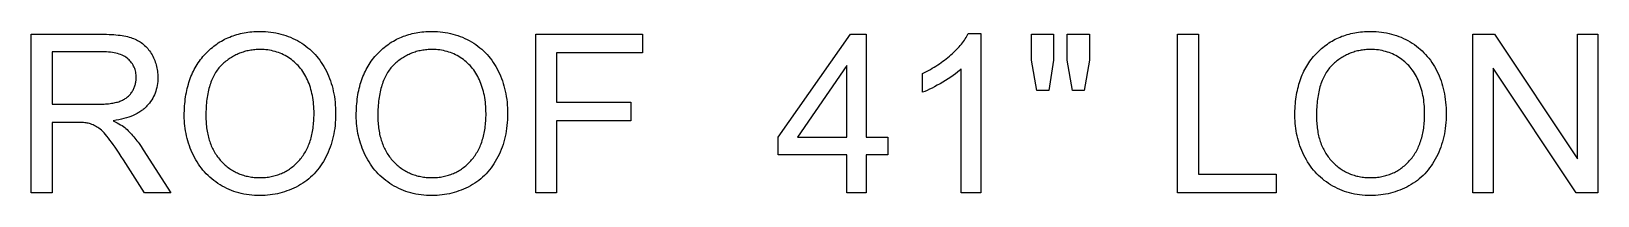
# Model space of a CAD drawing. Extents: x 0 to 4891, y -5350 to 5.
# Drawn here: x 1943 to 2861, y -4722 to -4626 of the extents above; entities that cross this region are included whole.
import ezdxf

# ---------------------------------------------------------------- set-up
doc = ezdxf.new("R2010")
doc.units = 0
doc.layers.add('Default_Layer', color=1, linetype='CONTINUOUS')

msp = doc.modelspace()

# ---------------------------------------------------------------- linework, layer by layer
at = {"layer": 'Default_Layer'}
for points in [[(1943.27, -4720.24), (1943.27, -4627.53), (1984.37, -4627.53), (1985.9, -4627.54), (1987.38, -4627.57), (1988.81, -4627.62), (1990.2, -4627.69), (1991.54, -4627.78), (1992.83, -4627.89), (1994.08, -4628.01), (1995.28, -4628.16), (1996.44, -4628.33), (1997.55, -4628.52), (1998.61, -4628.73), (1999.62, -4628.95), (2000.59, -4629.2), (2001.51, -4629.47), (2002.39, -4629.75), (2003.22, -4630.06), (2004.02, -4630.38), (2004.79, -4630.74), (2005.55, -4631.12), (2006.28, -4631.53), (2007, -4631.98), (2007.69, -4632.45), (2008.37, -4632.96), (2009.02, -4633.49), (2009.66, -4634.06), (2010.27, -4634.65), (2010.86, -4635.27), (2011.44, -4635.93), (2011.99, -4636.61), (2012.52, -4637.33), (2013.04, -4638.07), (2013.53, -4638.85), (2013.99, -4639.65), (2014.43, -4640.45), (2014.84, -4641.27), (2015.22, -4642.1), (2015.56, -4642.93), (2015.88, -4643.78), (2016.16, -4644.64), (2016.42, -4645.51), (2016.65, -4646.38), (2016.84, -4647.27), (2017.01, -4648.17), (2017.14, -4649.08), (2017.25, -4650), (2017.32, -4650.93), (2017.37, -4651.88), (2017.39, -4652.83), (2017.36, -4654.05), (2017.29, -4655.24), (2017.16, -4656.42), (2016.99, -4657.57), (2016.76, -4658.69), (2016.49, -4659.79), (2016.16, -4660.87), (2015.79, -4661.92), (2015.36, -4662.94), (2014.89, -4663.95), (2014.37, -4664.93), (2013.79, -4665.88), (2013.17, -4666.81), (2012.49, -4667.72), (2011.77, -4668.6), (2011, -4669.46), (2010.59, -4669.88), (2010.17, -4670.29), (2009.74, -4670.68), (2009.29, -4671.07), (2008.83, -4671.45), (2008.36, -4671.82), (2007.87, -4672.18), (2007.37, -4672.53), (2006.85, -4672.87), (2006.33, -4673.21), (2005.78, -4673.53), (2005.23, -4673.84), (2004.08, -4674.44), (2002.87, -4674.99), (2001.61, -4675.51), (2000.3, -4675.99), (1998.93, -4676.43), (1997.5, -4676.83), (1996.03, -4677.2), (1994.49, -4677.52), (1992.91, -4677.81), (1991.27, -4678.06), (1992.45, -4678.64), (1993.56, -4679.23), (1994.59, -4679.81), (1995.55, -4680.38), (1996.44, -4680.96), (1997.25, -4681.53), (1998, -4682.11), (1998.67, -4682.68), (1999.34, -4683.3), (2000, -4683.95), (2000.66, -4684.61), (2001.32, -4685.3), (2001.97, -4686), (2002.62, -4686.72), (2003.26, -4687.46), (2003.9, -4688.22), (2004.53, -4689.01), (2005.16, -4689.81), (2005.79, -4690.62), (2006.41, -4691.46), (2007.64, -4693.2), (2008.85, -4695.01), (2024.97, -4720.24), (2009.54, -4720.24), (1997.27, -4700.95), (1995.96, -4698.93), (1994.71, -4697.02), (1993.51, -4695.24), (1992.37, -4693.58), (1991.3, -4692.05), (1990.28, -4690.64), (1989.32, -4689.35), (1988.42, -4688.18), (1987.56, -4687.11), (1986.73, -4686.13), (1985.91, -4685.23), (1985.12, -4684.41), (1984.35, -4683.68), (1983.6, -4683.03), (1982.87, -4682.46), (1982.16, -4681.98), (1981.48, -4681.55), (1980.79, -4681.16), (1980.1, -4680.8), (1979.41, -4680.48), (1978.71, -4680.19), (1978.01, -4679.93), (1977.3, -4679.7), (1976.6, -4679.51), (1976.03, -4679.41), (1975.39, -4679.32), (1974.66, -4679.24), (1973.84, -4679.18), (1972.95, -4679.13), (1971.97, -4679.1), (1969.77, -4679.07), (1955.54, -4679.07), (1955.54, -4720.24), (1943.27, -4720.24)], [(2032.88, -4675.09), (2032.89, -4673.65), (2032.93, -4672.24), (2032.99, -4670.85), (2033.07, -4669.47), (2033.18, -4668.12), (2033.31, -4666.78), (2033.47, -4665.47), (2033.65, -4664.17), (2033.86, -4662.9), (2034.09, -4661.64), (2034.34, -4660.41), (2034.62, -4659.19), (2034.92, -4657.99), (2035.25, -4656.81), (2035.6, -4655.66), (2035.98, -4654.52), (2036.38, -4653.4), (2036.8, -4652.3), (2037.25, -4651.22), (2037.72, -4650.16), (2038.22, -4649.12), (2038.74, -4648.1), (2039.28, -4647.1), (2039.85, -4646.12), (2040.44, -4645.16), (2041.06, -4644.22), (2041.7, -4643.29), (2042.37, -4642.39), (2043.06, -4641.51), (2043.77, -4640.64), (2044.51, -4639.8), (2045.27, -4638.98), (2046.06, -4638.17), (2046.85, -4637.39), (2047.66, -4636.64), (2048.49, -4635.91), (2049.32, -4635.21), (2050.18, -4634.53), (2051.04, -4633.88), (2051.92, -4633.25), (2052.82, -4632.65), (2053.72, -4632.07), (2054.65, -4631.52), (2055.58, -4631), (2056.53, -4630.5), (2057.5, -4630.03), (2058.48, -4629.58), (2059.47, -4629.16), (2060.48, -4628.76), (2061.5, -4628.39), (2062.53, -4628.05), (2063.58, -4627.73), (2064.65, -4627.43), (2065.72, -4627.16), (2066.82, -4626.92), (2067.92, -4626.7), (2069.04, -4626.51), (2070.18, -4626.35), (2071.32, -4626.21), (2072.49, -4626.09), (2073.66, -4626), (2074.85, -4625.94), (2076.06, -4625.9), (2077.27, -4625.89), (2078.87, -4625.91), (2080.44, -4625.98), (2082, -4626.1), (2083.53, -4626.27), (2085.05, -4626.49), (2086.55, -4626.75), (2088.02, -4627.06), (2089.48, -4627.42), (2090.92, -4627.83), (2092.33, -4628.28), (2093.73, -4628.79), (2095.11, -4629.34), (2096.46, -4629.94), (2097.8, -4630.58), (2099.12, -4631.28), (2100.42, -4632.02), (2101.69, -4632.81), (2102.92, -4633.63), (2104.11, -4634.49), (2105.27, -4635.39), (2106.38, -4636.33), (2107.46, -4637.31), (2108.49, -4638.32), (2109.49, -4639.37), (2110.46, -4640.46), (2111.38, -4641.59), (2112.26, -4642.76), (2113.11, -4643.96), (2113.91, -4645.2), (2114.68, -4646.48), (2115.41, -4647.8), (2116.1, -4649.16), (2116.76, -4650.54), (2117.38, -4651.94), (2117.95, -4653.37), (2118.48, -4654.81), (2118.97, -4656.29), (2119.42, -4657.78), (2119.82, -4659.3), (2120.18, -4660.84), (2120.5, -4662.41), (2120.78, -4664), (2121.01, -4665.61), (2121.2, -4667.24), (2121.35, -4668.9), (2121.46, -4670.58), (2121.52, -4672.28), (2121.54, -4674.01), (2121.52, -4675.76), (2121.45, -4677.49), (2121.34, -4679.2), (2121.19, -4680.88), (2120.99, -4682.54), (2120.74, -4684.17), (2120.45, -4685.78), (2120.12, -4687.37), (2119.74, -4688.94), (2119.32, -4690.48), (2118.85, -4692), (2118.34, -4693.49), (2117.78, -4694.97), (2117.18, -4696.42), (2116.54, -4697.84), (2115.85, -4699.24), (2115.12, -4700.61), (2114.35, -4701.94), (2113.55, -4703.23), (2112.71, -4704.47), (2111.83, -4705.68), (2110.91, -4706.84), (2109.96, -4707.95), (2108.97, -4709.03), (2107.95, -4710.07), (2106.88, -4711.06), (2105.78, -4712.01), (2104.64, -4712.92), (2103.47, -4713.78), (2102.26, -4714.61), (2101.01, -4715.39), (2099.72, -4716.13), (2098.41, -4716.82), (2097.09, -4717.46), (2095.75, -4718.06), (2094.4, -4718.62), (2093.04, -4719.13), (2091.67, -4719.6), (2090.28, -4720.02), (2088.88, -4720.4), (2087.46, -4720.73), (2086.04, -4721.02), (2084.6, -4721.27), (2083.15, -4721.47), (2081.68, -4721.62), (2080.2, -4721.73), (2078.71, -4721.8), (2077.21, -4721.82), (2075.58, -4721.8), (2073.98, -4721.72), (2072.4, -4721.6), (2070.84, -4721.43), (2069.3, -4721.2), (2067.78, -4720.93), (2066.29, -4720.61), (2064.82, -4720.24), (2063.36, -4719.82), (2061.93, -4719.35), (2060.53, -4718.83), (2059.14, -4718.26), (2057.77, -4717.65), (2056.43, -4716.98), (2055.11, -4716.26), (2053.81, -4715.5), (2052.54, -4714.69), (2051.31, -4713.84), (2050.12, -4712.96), (2048.97, -4712.05), (2047.86, -4711.09), (2046.78, -4710.11), (2045.75, -4709.08), (2044.75, -4708.02), (2043.8, -4706.92), (2042.88, -4705.79), (2042, -4704.62), (2041.16, -4703.41), (2040.36, -4702.17), (2039.6, -4700.9), (2038.87, -4699.58), (2038.19, -4698.23), (2037.55, -4696.86), (2036.95, -4695.48), (2036.39, -4694.09), (2035.87, -4692.68), (2035.39, -4691.27), (2034.95, -4689.85), (2034.56, -4688.42), (2034.21, -4686.98), (2033.9, -4685.52), (2033.63, -4684.06), (2033.4, -4682.59), (2033.21, -4681.11), (2033.07, -4679.62), (2032.96, -4678.12), (2032.9, -4676.61), (2032.88, -4675.09)], [(2133.62, -4675.09), (2133.63, -4673.65), (2133.67, -4672.24), (2133.73, -4670.85), (2133.81, -4669.47), (2133.92, -4668.12), (2134.06, -4666.78), (2134.21, -4665.47), (2134.4, -4664.17), (2134.6, -4662.9), (2134.83, -4661.64), (2135.09, -4660.41), (2135.36, -4659.19), (2135.67, -4657.99), (2135.99, -4656.81), (2136.34, -4655.66), (2136.72, -4654.52), (2137.12, -4653.4), (2137.54, -4652.3), (2137.99, -4651.22), (2138.46, -4650.16), (2138.96, -4649.12), (2139.48, -4648.1), (2140.02, -4647.1), (2140.59, -4646.12), (2141.19, -4645.16), (2141.8, -4644.22), (2142.44, -4643.29), (2143.11, -4642.39), (2143.8, -4641.51), (2144.51, -4640.64), (2145.25, -4639.8), (2146.02, -4638.98), (2146.8, -4638.17), (2147.59, -4637.39), (2148.4, -4636.64), (2149.23, -4635.91), (2150.06, -4635.21), (2150.92, -4634.53), (2151.78, -4633.88), (2152.66, -4633.25), (2153.56, -4632.65), (2154.47, -4632.07), (2155.39, -4631.52), (2156.33, -4631), (2157.28, -4630.5), (2158.24, -4630.03), (2159.22, -4629.58), (2160.21, -4629.16), (2161.22, -4628.76), (2162.24, -4628.39), (2163.28, -4628.05), (2164.33, -4627.73), (2165.39, -4627.43), (2166.47, -4627.16), (2167.56, -4626.92), (2168.66, -4626.7), (2169.78, -4626.51), (2170.92, -4626.35), (2172.06, -4626.21), (2173.23, -4626.09), (2174.4, -4626), (2175.59, -4625.94), (2176.8, -4625.9), (2178.01, -4625.89), (2179.61, -4625.91), (2181.18, -4625.98), (2182.74, -4626.1), (2184.28, -4626.27), (2185.79, -4626.49), (2187.29, -4626.75), (2188.76, -4627.06), (2190.22, -4627.42), (2191.66, -4627.83), (2193.07, -4628.28), (2194.47, -4628.79), (2195.85, -4629.34), (2197.21, -4629.94), (2198.54, -4630.58), (2199.86, -4631.28), (2201.16, -4632.02), (2202.43, -4632.81), (2203.66, -4633.63), (2204.85, -4634.49), (2206.01, -4635.39), (2207.12, -4636.33), (2208.2, -4637.31), (2209.24, -4638.32), (2210.24, -4639.37), (2211.2, -4640.46), (2212.12, -4641.59), (2213, -4642.76), (2213.85, -4643.96), (2214.66, -4645.2), (2215.42, -4646.48), (2216.15, -4647.8), (2216.84, -4649.16), (2217.5, -4650.54), (2218.12, -4651.94), (2218.69, -4653.37), (2219.22, -4654.81), (2219.71, -4656.29), (2220.16, -4657.78), (2220.56, -4659.3), (2220.92, -4660.84), (2221.24, -4662.41), (2221.52, -4664), (2221.75, -4665.61), (2221.94, -4667.24), (2222.09, -4668.9), (2222.2, -4670.58), (2222.26, -4672.28), (2222.28, -4674.01), (2222.26, -4675.76), (2222.19, -4677.49), (2222.08, -4679.2), (2221.93, -4680.88), (2221.73, -4682.54), (2221.48, -4684.17), (2221.19, -4685.78), (2220.86, -4687.37), (2220.48, -4688.94), (2220.06, -4690.48), (2219.59, -4692), (2219.08, -4693.49), (2218.53, -4694.97), (2217.93, -4696.42), (2217.28, -4697.84), (2216.59, -4699.24), (2215.86, -4700.61), (2215.09, -4701.94), (2214.29, -4703.23), (2213.45, -4704.47), (2212.57, -4705.68), (2211.66, -4706.84), (2210.7, -4707.95), (2209.71, -4709.03), (2208.69, -4710.07), (2207.62, -4711.06), (2206.52, -4712.01), (2205.39, -4712.92), (2204.21, -4713.78), (2203, -4714.61), (2201.75, -4715.39), (2200.47, -4716.13), (2199.15, -4716.82), (2197.83, -4717.46), (2196.49, -4718.06), (2195.15, -4718.62), (2193.78, -4719.13), (2192.41, -4719.6), (2191.02, -4720.02), (2189.62, -4720.4), (2188.21, -4720.73), (2186.78, -4721.02), (2185.34, -4721.27), (2183.89, -4721.47), (2182.42, -4721.62), (2180.95, -4721.73), (2179.46, -4721.8), (2177.95, -4721.82), (2176.33, -4721.8), (2174.72, -4721.72), (2173.14, -4721.6), (2171.58, -4721.43), (2170.04, -4721.2), (2168.53, -4720.93), (2167.03, -4720.61), (2165.56, -4720.24), (2164.11, -4719.82), (2162.68, -4719.35), (2161.27, -4718.83), (2159.88, -4718.26), (2158.52, -4717.65), (2157.17, -4716.98), (2155.85, -4716.26), (2154.55, -4715.5), (2153.28, -4714.69), (2152.05, -4713.84), (2150.86, -4712.96), (2149.71, -4712.05), (2148.6, -4711.09), (2147.52, -4710.11), (2146.49, -4709.08), (2145.49, -4708.02), (2144.54, -4706.92), (2143.62, -4705.79), (2142.74, -4704.62), (2141.9, -4703.41), (2141.1, -4702.17), (2140.34, -4700.9), (2139.62, -4699.58), (2138.93, -4698.23), (2138.29, -4696.86), (2137.69, -4695.48), (2137.13, -4694.09), (2136.61, -4692.68), (2136.13, -4691.27), (2135.7, -4689.85), (2135.3, -4688.42), (2134.95, -4686.98), (2134.64, -4685.52), (2134.37, -4684.06), (2134.14, -4682.59), (2133.95, -4681.11), (2133.81, -4679.62), (2133.7, -4678.12), (2133.64, -4676.61), (2133.62, -4675.09)], [(2238.73, -4720.24), (2238.73, -4627.53), (2301.27, -4627.53), (2301.27, -4638.47), (2250.99, -4638.47), (2250.99, -4667.18), (2294.5, -4667.18), (2294.5, -4678.12), (2250.99, -4678.12), (2250.99, -4720.24), (2238.73, -4720.24)], [(2421.05, -4720.24), (2421.05, -4698.04), (2380.83, -4698.04), (2380.83, -4687.61), (2423.13, -4627.53), (2432.43, -4627.53), (2432.43, -4687.61), (2444.95, -4687.61), (2444.95, -4698.04), (2432.43, -4698.04), (2432.43, -4720.24), (2421.05, -4720.24)], [(2499.46, -4720.24), (2488.08, -4720.24), (2488.08, -4647.7), (2487.01, -4648.68), (2485.86, -4649.66), (2484.63, -4650.64), (2483.32, -4651.62), (2481.93, -4652.6), (2480.46, -4653.59), (2478.9, -4654.57), (2477.27, -4655.55), (2475.63, -4656.5), (2474.03, -4657.38), (2472.47, -4658.21), (2470.96, -4658.98), (2469.49, -4659.68), (2468.05, -4660.32), (2466.66, -4660.91), (2465.31, -4661.43), (2465.31, -4650.42), (2466.5, -4649.85), (2467.66, -4649.27), (2468.81, -4648.67), (2469.94, -4648.06), (2471.05, -4647.43), (2472.14, -4646.79), (2473.21, -4646.13), (2474.26, -4645.46), (2475.3, -4644.77), (2476.31, -4644.07), (2477.31, -4643.35), (2478.29, -4642.62), (2479.25, -4641.87), (2480.19, -4641.11), (2481.11, -4640.34), (2482.01, -4639.55), (2482.89, -4638.75), (2483.73, -4637.96), (2484.54, -4637.16), (2485.32, -4636.38), (2486.07, -4635.59), (2486.78, -4634.81), (2487.46, -4634.03), (2488.11, -4633.25), (2488.73, -4632.48), (2489.31, -4631.71), (2489.86, -4630.94), (2490.38, -4630.18), (2490.87, -4629.42), (2491.32, -4628.66), (2491.74, -4627.9), (2492.13, -4627.15), (2499.46, -4627.15), (2499.46, -4720.24)], [(2532.35, -4660.35), (2529.19, -4642.71), (2529.19, -4627.53), (2542.15, -4627.53), (2542.15, -4642.71), (2539.31, -4660.35), (2532.35, -4660.35)], [(2553.28, -4660.35), (2550.18, -4642.71), (2550.18, -4627.53), (2563.15, -4627.53), (2563.15, -4642.71), (2560.11, -4660.35), (2553.28, -4660.35)], [(2614.69, -4720.24), (2614.69, -4627.53), (2626.96, -4627.53), (2626.96, -4709.3), (2672.62, -4709.3), (2672.62, -4720.24), (2614.69, -4720.24)], [(2683.49, -4675.09), (2683.51, -4673.65), (2683.54, -4672.24), (2683.6, -4670.85), (2683.69, -4669.47), (2683.8, -4668.12), (2683.93, -4666.78), (2684.09, -4665.47), (2684.27, -4664.17), (2684.47, -4662.9), (2684.7, -4661.64), (2684.96, -4660.41), (2685.24, -4659.19), (2685.54, -4657.99), (2685.87, -4656.81), (2686.22, -4655.66), (2686.59, -4654.52), (2686.99, -4653.4), (2687.42, -4652.3), (2687.86, -4651.22), (2688.33, -4650.16), (2688.83, -4649.12), (2689.35, -4648.1), (2689.9, -4647.1), (2690.47, -4646.12), (2691.06, -4645.16), (2691.68, -4644.22), (2692.32, -4643.29), (2692.98, -4642.39), (2693.67, -4641.51), (2694.39, -4640.64), (2695.13, -4639.8), (2695.89, -4638.98), (2696.67, -4638.17), (2697.47, -4637.39), (2698.28, -4636.64), (2699.1, -4635.91), (2699.94, -4635.21), (2700.79, -4634.53), (2701.66, -4633.88), (2702.54, -4633.25), (2703.43, -4632.65), (2704.34, -4632.07), (2705.26, -4631.52), (2706.2, -4631), (2707.15, -4630.5), (2708.11, -4630.03), (2709.09, -4629.58), (2710.09, -4629.16), (2711.09, -4628.76), (2712.11, -4628.39), (2713.15, -4628.05), (2714.2, -4627.73), (2715.26, -4627.43), (2716.34, -4627.16), (2717.43, -4626.92), (2718.54, -4626.7), (2719.66, -4626.51), (2720.79, -4626.35), (2721.94, -4626.21), (2723.1, -4626.09), (2724.28, -4626), (2725.47, -4625.94), (2726.67, -4625.9), (2727.89, -4625.89), (2729.48, -4625.91), (2731.06, -4625.98), (2732.61, -4626.1), (2734.15, -4626.27), (2735.66, -4626.49), (2737.16, -4626.75), (2738.64, -4627.06), (2740.09, -4627.42), (2741.53, -4627.83), (2742.95, -4628.28), (2744.34, -4628.79), (2745.72, -4629.34), (2747.08, -4629.94), (2748.42, -4630.58), (2749.74, -4631.28), (2751.03, -4632.02), (2752.3, -4632.81), (2753.53, -4633.63), (2754.73, -4634.49), (2755.88, -4635.39), (2756.99, -4636.33), (2758.07, -4637.31), (2759.11, -4638.32), (2760.11, -4639.37), (2761.07, -4640.46), (2761.99, -4641.59), (2762.88, -4642.76), (2763.72, -4643.96), (2764.53, -4645.2), (2765.3, -4646.48), (2766.03, -4647.8), (2766.72, -4649.16), (2767.38, -4650.54), (2767.99, -4651.94), (2768.57, -4653.37), (2769.1, -4654.81), (2769.59, -4656.29), (2770.03, -4657.78), (2770.43, -4659.3), (2770.8, -4660.84), (2771.11, -4662.41), (2771.39, -4664), (2771.62, -4665.61), (2771.82, -4667.24), (2771.96, -4668.9), (2772.07, -4670.58), (2772.13, -4672.28), (2772.16, -4674.01), (2772.13, -4675.76), (2772.07, -4677.49), (2771.96, -4679.2), (2771.8, -4680.88), (2771.6, -4682.54), (2771.36, -4684.17), (2771.07, -4685.78), (2770.73, -4687.37), (2770.35, -4688.94), (2769.93, -4690.48), (2769.47, -4692), (2768.95, -4693.49), (2768.4, -4694.97), (2767.8, -4696.42), (2767.15, -4697.84), (2766.46, -4699.24), (2765.73, -4700.61), (2764.97, -4701.94), (2764.16, -4703.23), (2763.32, -4704.47), (2762.44, -4705.68), (2761.53, -4706.84), (2760.58, -4707.95), (2759.59, -4709.03), (2758.56, -4710.07), (2757.5, -4711.06), (2756.4, -4712.01), (2755.26, -4712.92), (2754.08, -4713.78), (2752.87, -4714.61), (2751.62, -4715.39), (2750.34, -4716.13), (2749.03, -4716.82), (2747.7, -4717.46), (2746.37, -4718.06), (2745.02, -4718.62), (2743.66, -4719.13), (2742.28, -4719.6), (2740.89, -4720.02), (2739.49, -4720.4), (2738.08, -4720.73), (2736.65, -4721.02), (2735.21, -4721.27), (2733.76, -4721.47), (2732.3, -4721.62), (2730.82, -4721.73), (2729.33, -4721.8), (2727.82, -4721.82), (2726.2, -4721.8), (2724.6, -4721.72), (2723.01, -4721.6), (2721.45, -4721.43), (2719.91, -4721.2), (2718.4, -4720.93), (2716.9, -4720.61), (2715.43, -4720.24), (2713.98, -4719.82), (2712.55, -4719.35), (2711.14, -4718.83), (2709.75, -4718.26), (2708.39, -4717.65), (2707.05, -4716.98), (2705.73, -4716.26), (2704.43, -4715.5), (2703.16, -4714.69), (2701.93, -4713.84), (2700.74, -4712.96), (2699.58, -4712.05), (2698.47, -4711.09), (2697.4, -4710.11), (2696.36, -4709.08), (2695.37, -4708.02), (2694.41, -4706.92), (2693.49, -4705.79), (2692.61, -4704.62), (2691.77, -4703.41), (2690.97, -4702.17), (2690.21, -4700.9), (2689.49, -4699.58), (2688.81, -4698.23), (2688.16, -4696.86), (2687.56, -4695.48), (2687, -4694.09), (2686.48, -4692.68), (2686, -4691.27), (2685.57, -4689.85), (2685.17, -4688.42), (2684.82, -4686.98), (2684.51, -4685.52), (2684.24, -4684.06), (2684.01, -4682.59), (2683.83, -4681.11), (2683.68, -4679.62), (2683.58, -4678.12), (2683.51, -4676.61), (2683.49, -4675.09)], [(2787.84, -4720.24), (2787.84, -4627.53), (2800.42, -4627.53), (2849.12, -4700.32), (2849.12, -4627.53), (2860.88, -4627.53), (2860.88, -4720.24), (2848.3, -4720.24), (2799.6, -4647.39), (2799.6, -4720.24), (2787.84, -4720.24)], [(1955.54, -4668.45), (1981.91, -4668.45), (1983.95, -4668.42), (1985.88, -4668.34), (1986.81, -4668.28), (1987.7, -4668.21), (1988.56, -4668.12), (1989.4, -4668.02), (1990.21, -4667.91), (1990.99, -4667.78), (1991.74, -4667.64), (1992.46, -4667.49), (1993.15, -4667.32), (1993.82, -4667.14), (1994.45, -4666.95), (1995.06, -4666.74), (1995.65, -4666.51), (1996.21, -4666.26), (1996.76, -4666), (1997.29, -4665.73), (1997.8, -4665.43), (1998.3, -4665.13), (1998.78, -4664.8), (1999.24, -4664.46), (1999.68, -4664.11), (2000.1, -4663.74), (2000.51, -4663.35), (2000.9, -4662.94), (2001.27, -4662.53), (2001.62, -4662.09), (2001.95, -4661.64), (2002.27, -4661.17), (2002.57, -4660.69), (2002.85, -4660.2), (2003.11, -4659.71), (2003.35, -4659.21), (2003.57, -4658.7), (2003.77, -4658.19), (2003.96, -4657.68), (2004.12, -4657.16), (2004.27, -4656.63), (2004.39, -4656.1), (2004.5, -4655.57), (2004.58, -4655.03), (2004.65, -4654.49), (2004.7, -4653.94), (2004.73, -4653.39), (2004.74, -4652.83), (2004.72, -4652.01), (2004.66, -4651.22), (2004.57, -4650.44), (2004.44, -4649.68), (2004.27, -4648.94), (2004.06, -4648.22), (2003.82, -4647.52), (2003.54, -4646.83), (2003.22, -4646.17), (2002.86, -4645.52), (2002.47, -4644.89), (2002.03, -4644.28), (2001.56, -4643.68), (2001.06, -4643.11), (2000.51, -4642.55), (1999.93, -4642.01), (1999.32, -4641.5), (1998.66, -4641.02), (1997.96, -4640.57), (1997.21, -4640.16), (1996.42, -4639.78), (1995.59, -4639.43), (1994.72, -4639.12), (1993.8, -4638.83), (1992.83, -4638.59), (1991.83, -4638.37), (1990.78, -4638.19), (1989.69, -4638.04), (1988.55, -4637.92), (1987.37, -4637.84), (1986.15, -4637.79), (1984.88, -4637.78), (1955.54, -4637.78), (1955.54, -4668.45)], [(2045.53, -4675.28), (2045.54, -4676.32), (2045.56, -4677.34), (2045.61, -4678.36), (2045.67, -4679.36), (2045.75, -4680.34), (2045.84, -4681.31), (2045.96, -4682.27), (2046.09, -4683.21), (2046.24, -4684.14), (2046.4, -4685.06), (2046.59, -4685.96), (2046.79, -4686.85), (2047.01, -4687.72), (2047.25, -4688.58), (2047.5, -4689.43), (2047.77, -4690.26), (2048.06, -4691.08), (2048.37, -4691.89), (2048.69, -4692.68), (2049.03, -4693.46), (2049.39, -4694.22), (2049.77, -4694.97), (2050.17, -4695.71), (2050.58, -4696.43), (2051.01, -4697.14), (2051.46, -4697.83), (2051.92, -4698.51), (2052.4, -4699.18), (2052.9, -4699.83), (2053.42, -4700.47), (2053.95, -4701.1), (2054.51, -4701.71), (2055.08, -4702.3), (2055.66, -4702.87), (2056.24, -4703.43), (2056.84, -4703.96), (2057.44, -4704.48), (2058.06, -4704.98), (2058.68, -4705.46), (2059.31, -4705.92), (2059.95, -4706.36), (2060.6, -4706.78), (2061.26, -4707.18), (2061.93, -4707.57), (2062.61, -4707.93), (2063.29, -4708.28), (2063.99, -4708.61), (2064.69, -4708.92), (2065.4, -4709.21), (2066.12, -4709.48), (2066.85, -4709.74), (2067.59, -4709.97), (2068.34, -4710.19), (2069.09, -4710.38), (2069.86, -4710.56), (2070.63, -4710.72), (2071.42, -4710.86), (2072.21, -4710.99), (2073.01, -4711.09), (2073.82, -4711.17), (2074.64, -4711.24), (2075.47, -4711.29), (2076.3, -4711.31), (2077.15, -4711.32), (2078.01, -4711.31), (2078.86, -4711.29), (2079.7, -4711.24), (2080.53, -4711.17), (2081.35, -4711.09), (2082.17, -4710.98), (2082.97, -4710.86), (2083.76, -4710.71), (2084.55, -4710.55), (2085.32, -4710.37), (2086.09, -4710.17), (2086.84, -4709.95), (2087.59, -4709.72), (2088.32, -4709.46), (2089.05, -4709.18), (2089.76, -4708.89), (2090.47, -4708.57), (2091.17, -4708.24), (2091.85, -4707.89), (2092.53, -4707.52), (2093.2, -4707.13), (2093.86, -4706.72), (2094.51, -4706.29), (2095.15, -4705.85), (2095.78, -4705.38), (2096.4, -4704.89), (2097.01, -4704.39), (2097.61, -4703.87), (2098.2, -4703.32), (2098.78, -4702.76), (2099.35, -4702.18), (2099.91, -4701.58), (2100.47, -4700.97), (2101, -4700.34), (2101.52, -4699.69), (2102.02, -4699.02), (2102.5, -4698.34), (2102.97, -4697.65), (2103.41, -4696.93), (2103.84, -4696.21), (2104.25, -4695.46), (2104.65, -4694.7), (2105.03, -4693.92), (2105.39, -4693.13), (2105.73, -4692.33), (2106.05, -4691.5), (2106.36, -4690.66), (2106.65, -4689.81), (2106.92, -4688.93), (2107.17, -4688.05), (2107.41, -4687.14), (2107.63, -4686.22), (2107.83, -4685.29), (2108.02, -4684.34), (2108.18, -4683.37), (2108.33, -4682.39), (2108.46, -4681.39), (2108.58, -4680.37), (2108.67, -4679.34), (2108.75, -4678.3), (2108.81, -4677.23), (2108.86, -4676.15), (2108.88, -4675.06), (2108.89, -4673.95), (2108.88, -4672.54), (2108.83, -4671.16), (2108.76, -4669.81), (2108.65, -4668.47), (2108.52, -4667.16), (2108.35, -4665.87), (2108.16, -4664.6), (2107.93, -4663.36), (2107.67, -4662.13), (2107.39, -4660.93), (2107.07, -4659.76), (2106.72, -4658.6), (2106.35, -4657.47), (2105.94, -4656.37), (2105.5, -4655.28), (2105.04, -4654.22), (2104.55, -4653.17), (2104.03, -4652.16), (2103.49, -4651.18), (2102.91, -4650.22), (2102.31, -4649.3), (2101.68, -4648.4), (2101.03, -4647.54), (2100.34, -4646.71), (2099.63, -4645.9), (2098.88, -4645.13), (2098.11, -4644.39), (2097.32, -4643.68), (2096.49, -4642.99), (2095.64, -4642.34), (2094.75, -4641.72), (2093.84, -4641.13), (2092.92, -4640.56), (2091.98, -4640.03), (2091.03, -4639.54), (2090.06, -4639.08), (2089.08, -4638.66), (2088.08, -4638.28), (2087.07, -4637.93), (2086.05, -4637.62), (2085.01, -4637.34), (2083.96, -4637.11), (2082.89, -4636.9), (2081.81, -4636.74), (2080.71, -4636.61), (2079.6, -4636.52), (2078.48, -4636.47), (2077.34, -4636.45), (2076.53, -4636.46), (2075.72, -4636.48), (2074.93, -4636.53), (2074.14, -4636.59), (2073.35, -4636.67), (2072.58, -4636.76), (2071.81, -4636.88), (2071.05, -4637.01), (2070.29, -4637.16), (2069.55, -4637.32), (2068.81, -4637.51), (2068.07, -4637.71), (2067.35, -4637.93), (2066.63, -4638.17), (2065.92, -4638.42), (2065.21, -4638.69), (2064.51, -4638.98), (2063.82, -4639.29), (2063.14, -4639.61), (2062.46, -4639.95), (2061.79, -4640.31), (2061.13, -4640.69), (2060.47, -4641.09), (2059.82, -4641.5), (2059.18, -4641.93), (2058.55, -4642.38), (2057.92, -4642.84), (2057.3, -4643.32), (2056.68, -4643.82), (2056.08, -4644.34), (2055.48, -4644.87), (2054.89, -4645.43), (2054.31, -4646), (2053.75, -4646.59), (2053.21, -4647.2), (2052.69, -4647.84), (2052.19, -4648.51), (2051.71, -4649.19), (2051.24, -4649.9), (2050.79, -4650.64), (2050.36, -4651.39), (2049.95, -4652.17), (2049.56, -4652.98), (2049.18, -4653.8), (2048.83, -4654.66), (2048.49, -4655.53), (2048.17, -4656.43), (2047.87, -4657.35), (2047.58, -4658.29), (2047.32, -4659.26), (2047.07, -4660.25), (2046.84, -4661.27), (2046.63, -4662.31), (2046.44, -4663.37), (2046.27, -4664.45), (2046.11, -4665.56), (2045.97, -4666.69), (2045.86, -4667.85), (2045.76, -4669.03), (2045.67, -4670.23), (2045.61, -4671.46), (2045.56, -4672.71), (2045.54, -4673.98), (2045.53, -4675.28)], [(2146.27, -4675.28), (2146.28, -4676.32), (2146.3, -4677.34), (2146.35, -4678.36), (2146.41, -4679.36), (2146.49, -4680.34), (2146.58, -4681.31), (2146.7, -4682.27), (2146.83, -4683.21), (2146.98, -4684.14), (2147.15, -4685.06), (2147.33, -4685.96), (2147.53, -4686.85), (2147.75, -4687.72), (2147.99, -4688.58), (2148.24, -4689.43), (2148.51, -4690.26), (2148.8, -4691.08), (2149.11, -4691.89), (2149.43, -4692.68), (2149.78, -4693.46), (2150.14, -4694.22), (2150.51, -4694.97), (2150.91, -4695.71), (2151.32, -4696.43), (2151.75, -4697.14), (2152.2, -4697.83), (2152.66, -4698.51), (2153.14, -4699.18), (2153.64, -4699.83), (2154.16, -4700.47), (2154.7, -4701.1), (2155.25, -4701.71), (2155.82, -4702.3), (2156.4, -4702.87), (2156.98, -4703.43), (2157.58, -4703.96), (2158.19, -4704.48), (2158.8, -4704.98), (2159.42, -4705.46), (2160.05, -4705.92), (2160.7, -4706.36), (2161.35, -4706.78), (2162, -4707.18), (2162.67, -4707.57), (2163.35, -4707.93), (2164.03, -4708.28), (2164.73, -4708.61), (2165.43, -4708.92), (2166.14, -4709.21), (2166.86, -4709.48), (2167.59, -4709.74), (2168.33, -4709.97), (2169.08, -4710.19), (2169.84, -4710.38), (2170.6, -4710.56), (2171.37, -4710.72), (2172.16, -4710.86), (2172.95, -4710.99), (2173.75, -4711.09), (2174.56, -4711.17), (2175.38, -4711.24), (2176.21, -4711.29), (2177.04, -4711.31), (2177.89, -4711.32), (2178.75, -4711.31), (2179.6, -4711.29), (2180.44, -4711.24), (2181.27, -4711.17), (2182.1, -4711.09), (2182.91, -4710.98), (2183.71, -4710.86), (2184.5, -4710.71), (2185.29, -4710.55), (2186.06, -4710.37), (2186.83, -4710.17), (2187.58, -4709.95), (2188.33, -4709.72), (2189.06, -4709.46), (2189.79, -4709.18), (2190.5, -4708.89), (2191.21, -4708.57), (2191.91, -4708.24), (2192.6, -4707.89), (2193.27, -4707.52), (2193.94, -4707.13), (2194.6, -4706.72), (2195.25, -4706.29), (2195.89, -4705.85), (2196.52, -4705.38), (2197.14, -4704.89), (2197.75, -4704.39), (2198.35, -4703.87), (2198.94, -4703.32), (2199.52, -4702.76), (2200.09, -4702.18), (2200.65, -4701.58), (2201.21, -4700.97), (2201.74, -4700.34), (2202.26, -4699.69), (2202.76, -4699.02), (2203.24, -4698.34), (2203.71, -4697.65), (2204.15, -4696.93), (2204.58, -4696.21), (2205, -4695.46), (2205.39, -4694.7), (2205.77, -4693.92), (2206.13, -4693.13), (2206.47, -4692.33), (2206.79, -4691.5), (2207.1, -4690.66), (2207.39, -4689.81), (2207.66, -4688.93), (2207.92, -4688.05), (2208.15, -4687.14), (2208.37, -4686.22), (2208.57, -4685.29), (2208.76, -4684.34), (2208.92, -4683.37), (2209.07, -4682.39), (2209.21, -4681.39), (2209.32, -4680.37), (2209.42, -4679.34), (2209.49, -4678.3), (2209.56, -4677.23), (2209.6, -4676.15), (2209.63, -4675.06), (2209.64, -4673.95), (2209.62, -4672.54), (2209.57, -4671.16), (2209.5, -4669.81), (2209.39, -4668.47), (2209.26, -4667.16), (2209.09, -4665.87), (2208.9, -4664.6), (2208.67, -4663.36), (2208.41, -4662.13), (2208.13, -4660.93), (2207.81, -4659.76), (2207.47, -4658.6), (2207.09, -4657.47), (2206.68, -4656.37), (2206.24, -4655.28), (2205.78, -4654.22), (2205.29, -4653.17), (2204.77, -4652.16), (2204.23, -4651.18), (2203.65, -4650.22), (2203.05, -4649.3), (2202.42, -4648.4), (2201.77, -4647.54), (2201.08, -4646.71), (2200.37, -4645.9), (2199.63, -4645.13), (2198.86, -4644.39), (2198.06, -4643.68), (2197.23, -4642.99), (2196.38, -4642.34), (2195.49, -4641.72), (2194.58, -4641.13), (2193.66, -4640.56), (2192.72, -4640.03), (2191.77, -4639.54), (2190.8, -4639.08), (2189.82, -4638.66), (2188.82, -4638.28), (2187.81, -4637.93), (2186.79, -4637.62), (2185.75, -4637.34), (2184.7, -4637.11), (2183.63, -4636.9), (2182.55, -4636.74), (2181.45, -4636.61), (2180.34, -4636.52), (2179.22, -4636.47), (2178.08, -4636.45), (2177.27, -4636.46), (2176.46, -4636.48), (2175.67, -4636.53), (2174.88, -4636.59), (2174.1, -4636.67), (2173.32, -4636.76), (2172.55, -4636.88), (2171.79, -4637.01), (2171.04, -4637.16), (2170.29, -4637.32), (2169.55, -4637.51), (2168.81, -4637.71), (2168.09, -4637.93), (2167.37, -4638.17), (2166.66, -4638.42), (2165.95, -4638.69), (2165.25, -4638.98), (2164.56, -4639.29), (2163.88, -4639.61), (2163.2, -4639.95), (2162.53, -4640.31), (2161.87, -4640.69), (2161.21, -4641.09), (2160.56, -4641.5), (2159.92, -4641.93), (2159.29, -4642.38), (2158.66, -4642.84), (2158.04, -4643.32), (2157.43, -4643.82), (2156.82, -4644.34), (2156.22, -4644.87), (2155.63, -4645.43), (2155.05, -4646), (2154.49, -4646.59), (2153.96, -4647.2), (2153.43, -4647.84), (2152.93, -4648.51), (2152.45, -4649.19), (2151.98, -4649.9), (2151.53, -4650.64), (2151.1, -4651.39), (2150.69, -4652.17), (2150.3, -4652.98), (2149.92, -4653.8), (2149.57, -4654.66), (2149.23, -4655.53), (2148.91, -4656.43), (2148.61, -4657.35), (2148.32, -4658.29), (2148.06, -4659.26), (2147.81, -4660.25), (2147.58, -4661.27), (2147.37, -4662.31), (2147.18, -4663.37), (2147.01, -4664.45), (2146.85, -4665.56), (2146.72, -4666.69), (2146.6, -4667.85), (2146.5, -4669.03), (2146.41, -4670.23), (2146.35, -4671.46), (2146.31, -4672.71), (2146.28, -4673.98), (2146.27, -4675.28)], [(2696.14, -4675.28), (2696.15, -4676.32), (2696.18, -4677.34), (2696.22, -4678.36), (2696.28, -4679.36), (2696.36, -4680.34), (2696.46, -4681.31), (2696.57, -4682.27), (2696.7, -4683.21), (2696.85, -4684.14), (2697.02, -4685.06), (2697.2, -4685.96), (2697.4, -4686.85), (2697.62, -4687.72), (2697.86, -4688.58), (2698.11, -4689.43), (2698.39, -4690.26), (2698.68, -4691.08), (2698.98, -4691.89), (2699.31, -4692.68), (2699.65, -4693.46), (2700.01, -4694.22), (2700.39, -4694.97), (2700.78, -4695.71), (2701.19, -4696.43), (2701.62, -4697.14), (2702.07, -4697.83), (2702.53, -4698.51), (2703.02, -4699.18), (2703.52, -4699.83), (2704.03, -4700.47), (2704.57, -4701.1), (2705.12, -4701.71), (2705.69, -4702.3), (2706.27, -4702.87), (2706.86, -4703.43), (2707.45, -4703.96), (2708.06, -4704.48), (2708.67, -4704.98), (2709.3, -4705.46), (2709.93, -4705.92), (2710.57, -4706.36), (2711.22, -4706.78), (2711.88, -4707.18), (2712.54, -4707.57), (2713.22, -4707.93), (2713.91, -4708.28), (2714.6, -4708.61), (2715.3, -4708.92), (2716.01, -4709.21), (2716.74, -4709.48), (2717.47, -4709.74), (2718.2, -4709.97), (2718.95, -4710.19), (2719.71, -4710.38), (2720.47, -4710.56), (2721.25, -4710.72), (2722.03, -4710.86), (2722.82, -4710.99), (2723.62, -4711.09), (2724.43, -4711.17), (2725.25, -4711.24), (2726.08, -4711.29), (2726.92, -4711.31), (2727.76, -4711.32), (2728.62, -4711.31), (2729.47, -4711.29), (2730.31, -4711.24), (2731.15, -4711.17), (2731.97, -4711.09), (2732.78, -4710.98), (2733.58, -4710.86), (2734.38, -4710.71), (2735.16, -4710.55), (2735.94, -4710.37), (2736.7, -4710.17), (2737.45, -4709.95), (2738.2, -4709.72), (2738.94, -4709.46), (2739.66, -4709.18), (2740.38, -4708.89), (2741.08, -4708.57), (2741.78, -4708.24), (2742.47, -4707.89), (2743.15, -4707.52), (2743.81, -4707.13), (2744.47, -4706.72), (2745.12, -4706.29), (2745.76, -4705.85), (2746.39, -4705.38), (2747.01, -4704.89), (2747.62, -4704.39), (2748.22, -4703.87), (2748.81, -4703.32), (2749.39, -4702.76), (2749.97, -4702.18), (2750.53, -4701.58), (2751.08, -4700.97), (2751.62, -4700.34), (2752.13, -4699.69), (2752.63, -4699.02), (2753.11, -4698.34), (2753.58, -4697.65), (2754.03, -4696.93), (2754.46, -4696.21), (2754.87, -4695.46), (2755.26, -4694.7), (2755.64, -4693.92), (2756, -4693.13), (2756.34, -4692.33), (2756.67, -4691.5), (2756.97, -4690.66), (2757.26, -4689.81), (2757.53, -4688.93), (2757.79, -4688.05), (2758.03, -4687.14), (2758.24, -4686.22), (2758.45, -4685.29), (2758.63, -4684.34), (2758.8, -4683.37), (2758.95, -4682.39), (2759.08, -4681.39), (2759.19, -4680.37), (2759.29, -4679.34), (2759.37, -4678.3), (2759.43, -4677.23), (2759.47, -4676.15), (2759.5, -4675.06), (2759.51, -4673.95), (2759.49, -4672.54), (2759.45, -4671.16), (2759.37, -4669.81), (2759.27, -4668.47), (2759.13, -4667.16), (2758.97, -4665.87), (2758.77, -4664.6), (2758.54, -4663.36), (2758.29, -4662.13), (2758, -4660.93), (2757.68, -4659.76), (2757.34, -4658.6), (2756.96, -4657.47), (2756.55, -4656.37), (2756.12, -4655.28), (2755.65, -4654.22), (2755.16, -4653.17), (2754.65, -4652.16), (2754.1, -4651.18), (2753.53, -4650.22), (2752.93, -4649.3), (2752.3, -4648.4), (2751.64, -4647.54), (2750.95, -4646.71), (2750.24, -4645.9), (2749.5, -4645.13), (2748.73, -4644.39), (2747.93, -4643.68), (2747.1, -4642.99), (2746.25, -4642.34), (2745.37, -4641.72), (2744.46, -4641.13), (2743.53, -4640.56), (2742.59, -4640.03), (2741.64, -4639.54), (2740.67, -4639.08), (2739.69, -4638.66), (2738.7, -4638.28), (2737.69, -4637.93), (2736.66, -4637.62), (2735.62, -4637.34), (2734.57, -4637.11), (2733.5, -4636.9), (2732.42, -4636.74), (2731.33, -4636.61), (2730.21, -4636.52), (2729.09, -4636.47), (2727.95, -4636.45), (2727.14, -4636.46), (2726.34, -4636.48), (2725.54, -4636.53), (2724.75, -4636.59), (2723.97, -4636.67), (2723.19, -4636.76), (2722.42, -4636.88), (2721.66, -4637.01), (2720.91, -4637.16), (2720.16, -4637.32), (2719.42, -4637.51), (2718.69, -4637.71), (2717.96, -4637.93), (2717.24, -4638.17), (2716.53, -4638.42), (2715.82, -4638.69), (2715.13, -4638.98), (2714.44, -4639.29), (2713.75, -4639.61), (2713.07, -4639.95), (2712.4, -4640.31), (2711.74, -4640.69), (2711.09, -4641.09), (2710.44, -4641.5), (2709.8, -4641.93), (2709.16, -4642.38), (2708.53, -4642.84), (2707.91, -4643.32), (2707.3, -4643.82), (2706.69, -4644.34), (2706.09, -4644.87), (2705.5, -4645.43), (2704.92, -4646), (2704.37, -4646.59), (2703.83, -4647.2), (2703.31, -4647.84), (2702.8, -4648.51), (2702.32, -4649.19), (2701.85, -4649.9), (2701.41, -4650.64), (2700.98, -4651.39), (2700.57, -4652.17), (2700.17, -4652.98), (2699.8, -4653.8), (2699.44, -4654.66), (2699.1, -4655.53), (2698.78, -4656.43), (2698.48, -4657.35), (2698.2, -4658.29), (2697.93, -4659.26), (2697.69, -4660.25), (2697.46, -4661.27), (2697.25, -4662.31), (2697.06, -4663.37), (2696.88, -4664.45), (2696.73, -4665.56), (2696.59, -4666.69), (2696.47, -4667.85), (2696.37, -4669.03), (2696.29, -4670.23), (2696.22, -4671.46), (2696.18, -4672.71), (2696.15, -4673.98), (2696.14, -4675.28)], [(2421.05, -4687.61), (2421.05, -4645.81), (2392.02, -4687.61), (2421.05, -4687.61)]]:
    msp.add_lwpolyline(points, close=True, dxfattribs=at)

doc.saveas('drawing.dxf')
